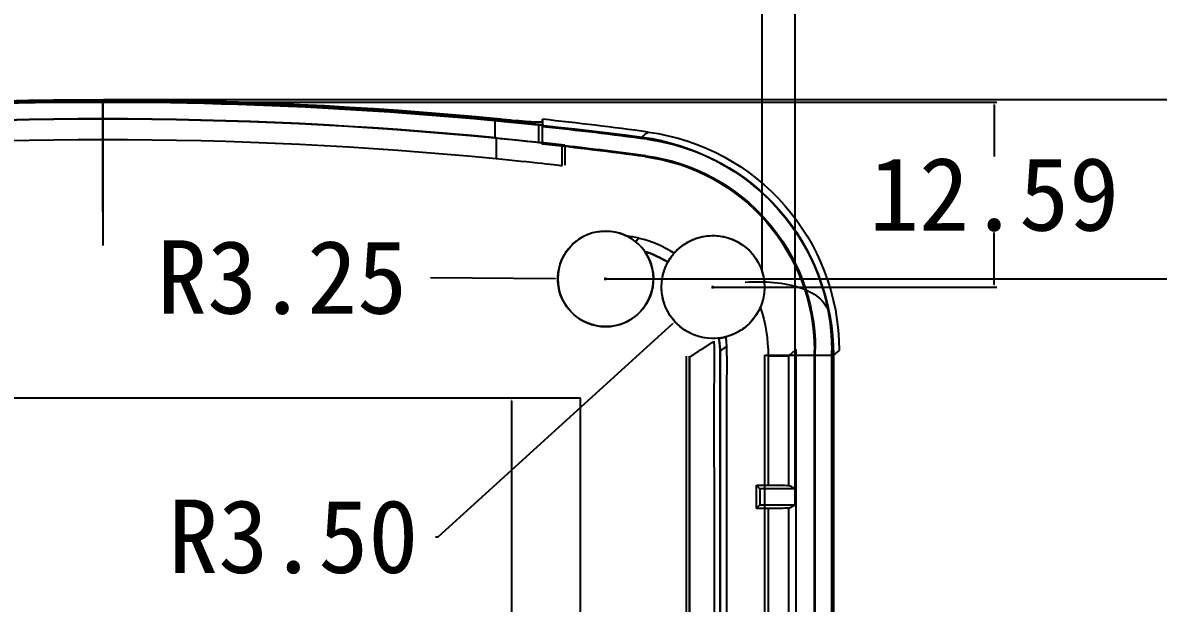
# Model space of a CAD drawing. Header units: inches. Extents: x -850 to 339, y -315 to 884.
# Drawn here: x -675.7 to -598.4, y 583.1 to 622.6 of the extents above; entities that cross this region are included whole.
import ezdxf

# ---------------------------------------------------------------- set-up
doc = ezdxf.new("R2010")
doc.units = ezdxf.units.IN
doc.header["$MEASUREMENT"] = 0
for name, color, linetype, true_color in [('AUXIL$14', 7, 'Continuous', 0xffffff), ('AUXIL$9', 7, 'Continuous', 0xffffff), ('ORTHO$2', 7, 'Continuous', 0xffffff), ('ORTHO$5', 7, 'Continuous', 0xffffff), ('ORTHO$6', 7, 'Continuous', 0xffffff), ('ORTHO$7', 7, 'Continuous', 0xffffff)]:
    doc.layers.add(name, color=color, linetype=linetype, true_color=true_color)
for name, color, linetype in [('VE001I421$0000000000011', 255, 'Continuous'), ('VE001I424$0000000000011', 255, 'Continuous'), ('VE001I445$1000000100011', 255, 'Continuous'), ('VE200I1006$1100111110011', 255, 'Continuous'), ('VE200I1007$1000000100011', 255, 'Continuous'), ('VE200I1011$1000000100011', 255, 'Continuous'), ('VE200I1014$0000000000011', 255, 'Continuous'), ('VE200I1031$0000000000011', 255, 'Continuous'), ('VE200I1032$1000000100011', 255, 'Continuous'), ('VE200I1048$0000000000011', 255, 'Continuous'), ('VE200I1053$0000000000011', 255, 'Continuous'), ('VE200I1061$0000000000011', 255, 'Continuous'), ('VE200I1062$0000000000011', 255, 'Continuous'), ('VE200I1063$0000000000011', 255, 'Continuous'), ('VE200I1086$0000000000011', 255, 'Continuous'), ('VE200I1088$0000000000011', 255, 'Continuous'), ('VE200I1089$0000000000011', 255, 'Continuous'), ('VE200I1097$1100101110011', 255, 'Continuous'), ('VE200I1113$0100101010011', 255, 'Continuous'), ('VE200I1114$0100111010011', 255, 'Continuous'), ('VE200I1116$0000000000011', 255, 'Continuous'), ('VE200I1117$0100111010011', 255, 'Continuous'), ('VE200I1118$0100101010011', 255, 'Continuous'), ('VE200I1119$0100111010011', 255, 'Continuous'), ('VE200I1129$0000000000011', 255, 'Continuous'), ('VE200I1130$0000000000011', 255, 'Continuous'), ('VE200I1131$0000000000011', 255, 'Continuous'), ('VE200I1132$0000000000011', 255, 'Continuous'), ('VE200I1133$0000000000011', 255, 'Continuous'), ('VE200I1134$0000000000011', 255, 'Continuous'), ('VE200I1135$0000000000011', 255, 'Continuous'), ('VE200I1136$0000000000011', 255, 'Continuous'), ('VE200I1188$0000000000011', 255, 'Continuous'), ('VE200I1189$0000000000011', 255, 'Continuous'), ('VE200I1190$0100111010011', 255, 'Continuous'), ('VE200I1191$0100111010011', 255, 'Continuous'), ('VE200I1194$0000000000011', 255, 'Continuous'), ('VE200I1195$0000000000011', 255, 'Continuous'), ('VE200I1200$1101111110011', 255, 'Continuous'), ('VE200I1201$0000000000011', 255, 'Continuous'), ('VE200I1202$1100111110011', 255, 'Continuous'), ('VE200I1203$0000000000011', 255, 'Continuous'), ('VE200I1204$0000000000011', 255, 'Continuous'), ('VE200I1205$1100111110011', 255, 'Continuous'), ('VE200I1206$0100101010011', 255, 'Continuous'), ('VE200I1207$0101111010011', 255, 'Continuous'), ('VE200I1211$0000000000011', 255, 'Continuous'), ('VE200I1212$0100101010011', 255, 'Continuous'), ('VE200I1217$0100101010011', 255, 'Continuous'), ('VE200I1218$0100111010011', 255, 'Continuous'), ('VE200I1222$0100101010011', 255, 'Continuous'), ('VE200I1223$0000000000011', 255, 'Continuous'), ('VE200I1225$0111100001111', 255, 'Continuous'), ('VE200I1226$0110101011111', 255, 'Continuous'), ('VE200I1227$0101111010011', 255, 'Continuous'), ('VE200I1228$0100101010011', 255, 'Continuous'), ('VE200I1229$0100101010011', 255, 'Continuous'), ('VE200I1237$0100111010011', 255, 'Continuous'), ('VE200I1433$0000000000011', 255, 'Continuous'), ('VE200I1434$0000000000011', 255, 'Continuous'), ('VE200I1435$0000000000011', 255, 'Continuous'), ('VE200I1436$0000000000011', 255, 'Continuous'), ('VE200I1437$0000000000011', 255, 'Continuous'), ('VE200I1438$0000000000011', 255, 'Continuous'), ('VE200I1439$0000000000011', 255, 'Continuous'), ('VE200I1440$0000000000011', 255, 'Continuous'), ('VE200I1441$0000000000011', 255, 'Continuous'), ('VE200I1442$0000000000011', 255, 'Continuous'), ('VE200I480$0000000000011', 255, 'Continuous'), ('VE200I481$0000000000011', 255, 'Continuous'), ('VE200I482$0000000000011', 255, 'Continuous'), ('VE200I483$0000000000011', 255, 'Continuous'), ('VE200I484$0000000000011', 255, 'Continuous'), ('VE200I533$0000000000011', 255, 'Continuous'), ('VE200I534$0000000000011', 255, 'Continuous'), ('VE200I535$0000000000011', 255, 'Continuous'), ('VE200I536$0000000000011', 255, 'Continuous'), ('VE200I537$0000000000011', 255, 'Continuous'), ('VE200I540$0000000000011', 255, 'Continuous'), ('VE200I599$1100101110011', 255, 'Continuous'), ('VE200I655$0000000000011', 255, 'Continuous'), ('VE200I656$0000000000011', 255, 'Continuous'), ('VE200I657$1100111110011', 255, 'Continuous'), ('VE200I675$0000000000011', 255, 'Continuous'), ('VE200I676$0000000000011', 255, 'Continuous'), ('VE200I677$0000000000011', 255, 'Continuous'), ('VE200I678$0100111010011', 255, 'Continuous'), ('VE200I803$0000000000011', 255, 'Continuous'), ('VE200I804$0000000000011', 255, 'Continuous'), ('VE200I806$0000000000011', 255, 'Continuous'), ('VE200I809$0000000000011', 255, 'Continuous'), ('VE200I825$0000000000011', 255, 'Continuous'), ('VE200I826$0000000000011', 255, 'Continuous'), ('VE200I827$0000000000011', 255, 'Continuous'), ('VE200I828$0000000000011', 255, 'Continuous'), ('VE200I829$0000000000011', 255, 'Continuous'), ('VE200I830$0000000000011', 255, 'Continuous'), ('VE200I831$0000000000011', 255, 'Continuous'), ('VE200I832$0000000000011', 255, 'Continuous'), ('VE200I833$0000000000011', 255, 'Continuous'), ('VE200I836$0000000000011', 255, 'Continuous'), ('VE200I838$0000000000011', 255, 'Continuous'), ('VE200I839$0000000000011', 255, 'Continuous'), ('VE200I840$0000000000011', 255, 'Continuous'), ('VE200I841$0000000000011', 255, 'Continuous'), ('VE200I842$0000000000011', 255, 'Continuous'), ('VE200I852$0100101010011', 255, 'Continuous'), ('VE200I853$0100111010011', 255, 'Continuous'), ('VE200I855$0000000000011', 255, 'Continuous'), ('VE200I856$0100111010011', 255, 'Continuous'), ('VE200I857$0100111010011', 255, 'Continuous'), ('VE200I858$0100111010011', 255, 'Continuous'), ('VE200I859$0100101010011', 255, 'Continuous'), ('VE200I860$0100111010011', 255, 'Continuous'), ('VE200I881$0000000000011', 255, 'Continuous'), ('VE200I883$0000000000011', 255, 'Continuous'), ('VE200I884$0100111010011', 255, 'Continuous'), ('VE200I905$0000000000011', 255, 'Continuous'), ('VE200I956$1101111110011', 255, 'Continuous'), ('VE200I957$1100111110011', 255, 'Continuous'), ('VE200I958$1100111110011', 255, 'Continuous'), ('VE200I959$1100111110011', 255, 'Continuous'), ('VE200I963$1100111110011', 255, 'Continuous'), ('VE200I964$1100101110011', 255, 'Continuous'), ('VE200I995$1000000100011', 255, 'Continuous')]:
    doc.layers.add(name, color=color, linetype=linetype)
doc.dimstyles.get("Standard").update_dxf_attribs({"dimtxt": 5, "dimasz": 0.18, "dimexe": 0.18, "dimexo": 0.0625, "dimgap": 0.09, "dimtad": 0, "dimtih": 1, "dimtoh": 1, "dimzin": 0, "dimdsep": 46, "dimtxsty": 'Standard', "dimcen": 0.09, "dimclrt": 3, "dimadec": 0, "dimazin": 0, "dimtfac": 1, "dimtofl": 0, "dimtmove": 0, "dimatfit": 3, "dimfxl": 0, "dimtolj": 1, "dimtzin": 0, "dimarcsym": 0})

# ---------------------------------------------------------------- blocks, each defined once
blk = doc.blocks.new('*D47')
at = {"color": 0, "lineweight": -2}
for p, q in [((-670.263, 597.056), (-744.558, 597.056)), ((-744.378, 596.876), (-744.378, 574.746)), ((-744.378, 547.436), (-744.378, 569.566)), ((-670.263, 547.256), (-744.558, 547.256))]:
    blk.add_line(p, q, dxfattribs=at)
at = {"color": 0}
for points in [[(-744.408, 596.876), (-744.348, 596.876), (-744.378, 597.056)], [(-744.408, 547.436), (-744.348, 547.436), (-744.378, 547.256)]]:
    blk.add_solid(points, dxfattribs=at)
at = {"layer": 'Defpoints', "color": 0}
for p in [(-670.2, 597.056, 11.1), (-744.378, 547.256), (-670.2, 547.256, 11.1)]:
    blk.add_point(p, dxfattribs=at)
at = {"color": 3, "insert": (-744.378, 572.156), "char_height": 5, "attachment_point": 5}
blk.add_mtext('\\A1;49.80', dxfattribs=at)
blk = doc.blocks.new('*D46')
at = {"color": 0, "lineweight": -2}
for p, q in [((-637.763, 597.056), (-642.583, 597.056)), ((-642.403, 596.876), (-642.403, 574.746)), ((-642.403, 547.436), (-642.403, 569.566)), ((-637.763, 547.256), (-642.583, 547.256))]:
    blk.add_line(p, q, dxfattribs=at)
at = {"color": 0}
for points in [[(-642.433, 596.876), (-642.373, 596.876), (-642.403, 597.056)], [(-642.433, 547.436), (-642.373, 547.436), (-642.403, 547.256)]]:
    blk.add_solid(points, dxfattribs=at)
at = {"layer": 'Defpoints', "color": 0}
for p in [(-637.7, 597.056, 11.1), (-642.403, 547.256), (-637.7, 547.256, 11.1)]:
    blk.add_point(p, dxfattribs=at)
at = {"color": 3, "insert": (-642.403, 572.156), "char_height": 5, "attachment_point": 5}
blk.add_mtext('\\A1;49.80', dxfattribs=at)
blk = doc.blocks.new('*D52')
at = {"color": 0, "lineweight": -2}
for p, q in [((-647.912, 605.268), (-639.43, 605.207)), ((-636.09, 605.182), (-635.91, 605.182)), ((-636, 605.092), (-636, 605.272))]:
    blk.add_line(p, q, dxfattribs=at)
at = {"color": 0}
blk.add_solid([(-639.43, 605.237), (-639.43, 605.177), (-639.25, 605.206)], dxfattribs=at)
at = {"layer": 'Defpoints', "color": 0}
for p in [(-639.25, 605.206), (-636, 605.182)]:
    blk.add_point(p, dxfattribs=at)
at = {"color": 3, "insert": (-658.002, 605.268), "char_height": 5, "attachment_point": 5}
blk.add_mtext('\\A1;R3.25', dxfattribs=at)
blk = doc.blocks.new('*D53')
at = {"color": 0, "lineweight": -2}
for p, q in [((-628.786, 604.627), (-628.606, 604.627)), ((-628.696, 604.537), (-628.696, 604.717)), ((-647.39, 587.625), (-631.419, 602.151)), ((-647.57, 587.625), (-647.39, 587.625))]:
    blk.add_line(p, q, dxfattribs=at)
at = {"color": 0}
blk.add_solid([(-631.439, 602.173), (-631.398, 602.129), (-631.285, 602.272)], dxfattribs=at)
at = {"layer": 'Defpoints', "color": 0}
for p in [(-628.696, 604.627, -4.7), (-631.285, 602.272, -4.7)]:
    blk.add_point(p, dxfattribs=at)
at = {"color": 3, "insert": (-657.243, 587.625), "char_height": 5, "attachment_point": 5}
blk.add_mtext('\\A1;R3.50', dxfattribs=at)
blk = doc.blocks.new('*D56')
at = {"color": 0, "lineweight": -2}
for p, q in [((-625.341, 605.687), (-625.341, 630.214)), ((-625.161, 630.034), (-623.286, 630.034)), ((-623.106, 590.962), (-623.106, 630.214)), ((-623.106, 630.034), (-622.926, 630.034))]:
    blk.add_line(p, q, dxfattribs=at)
at = {"color": 0}
for points in [[(-625.161, 630.064), (-625.161, 630.004), (-625.341, 630.034)], [(-623.286, 630.064), (-623.286, 630.004), (-623.106, 630.034)]]:
    blk.add_solid(points, dxfattribs=at)
at = {"layer": 'Defpoints', "color": 0}
for p in [(-623.106, 630.034), (-625.341, 605.624, -4.7), (-623.106, 590.899, -11)]:
    blk.add_point(p, dxfattribs=at)
at = {"color": 3, "insert": (-615.336, 630.034), "char_height": 5, "attachment_point": 5}
blk.add_mtext('\\A1;2.24', dxfattribs=at)
blk = doc.blocks.new('*D58')
at = {"color": 0, "lineweight": -2}
for p, q in [((-671.289, 617.215), (-609.392, 617.215)), ((-609.572, 617.035), (-609.572, 613.511)), ((-609.572, 604.807), (-609.572, 608.331)), ((-628.724, 604.627), (-609.392, 604.627))]:
    blk.add_line(p, q, dxfattribs=at)
at = {"color": 0}
for points in [[(-609.602, 617.035), (-609.542, 617.035), (-609.572, 617.215)], [(-609.602, 604.807), (-609.542, 604.807), (-609.572, 604.627)]]:
    blk.add_solid(points, dxfattribs=at)
at = {"layer": 'Defpoints', "color": 0}
for p in [(-671.352, 617.215, 1.769), (-628.786, 604.627), (-609.572, 604.627)]:
    blk.add_point(p, dxfattribs=at)
at = {"color": 3, "insert": (-609.572, 610.921), "char_height": 5, "attachment_point": 5}
blk.add_mtext('\\A1;12.59', dxfattribs=at)
blk = doc.blocks.new('*D59')
at = {"color": 0, "lineweight": -2}
for p, q in [((-670.138, 617.38), (-570.685, 617.38)), ((-570.865, 617.2), (-570.865, 613.871)), ((-570.865, 605.362), (-570.865, 608.691)), ((-636.028, 605.182), (-570.685, 605.182))]:
    blk.add_line(p, q, dxfattribs=at)
at = {"color": 0}
for points in [[(-570.895, 617.2), (-570.835, 617.2), (-570.865, 617.38)], [(-570.895, 605.362), (-570.835, 605.362), (-570.865, 605.182)]]:
    blk.add_solid(points, dxfattribs=at)
at = {"layer": 'Defpoints', "color": 0}
for p in [(-670.2, 617.38, -2.8), (-570.865, 617.38), (-636.09, 605.182)]:
    blk.add_point(p, dxfattribs=at)
at = {"color": 3, "insert": (-570.865, 611.281), "char_height": 5, "attachment_point": 5}
blk.add_mtext('\\A1;12.20', dxfattribs=at)

msp = doc.modelspace()

# ---------------------------------------------------------------- linework, layer by layer
at = {"layer": 'AUXIL$14', "color": 9}
msp.add_line((-670.2, 612.245, 4.7), (-670.2, 609.741, 4.7), dxfattribs=at)
at = {"layer": 'AUXIL$9', "color": 9}
msp.add_line((-670.2, 612.245, 4.7), (-670.2, 609.741, 4.7), dxfattribs=at)
at = {"layer": 'ORTHO$2', "color": 9}
for p, q in [((-670.2, 617.38, -4.7), (-670.2, 617.221, -0.13)), ((-670.2, 617.268, -23), (-670.2, 617.268, -4.7)), ((-670.2, 616.068, -24.6), (-670.2, 616.068, -23)), ((-670.2, 612.245, 4.7), (-670.2, 609.741, 4.7))]:
    msp.add_line(p, q, dxfattribs=at)
msp.add_open_spline([(-670.2, 617.23, -0.125), (-670.2, 617.199, 0.517), (-670.2, 616.928, 1.746), (-670.2, 615.801, 3.396), (-670.2, 614.113, 4.464), (-670.2, 612.876, 4.692), (-670.2, 612.233, 4.7)], degree=3, knots=[0, 0, 0, 0, 0.240563, 0.500059, 0.759519, 1, 1, 1, 1], dxfattribs=at)
at = {"layer": 'ORTHO$5', "color": 9}
for p, q in [((-670.2, 617.221, -0.13), (-670.2, 617.38, -4.7)), ((-670.2, 617.268, -4.7), (-670.2, 617.268, -23)), ((-670.2, 616.068, -23), (-670.2, 616.068, -24.6)), ((-670.2, 609.741, 4.7), (-670.2, 612.245, 4.7))]:
    msp.add_line(p, q, dxfattribs=at)
msp.add_open_spline([(-670.2, 612.233, 4.7), (-670.2, 612.876, 4.692), (-670.2, 614.113, 4.464), (-670.2, 615.801, 3.396), (-670.2, 616.928, 1.746), (-670.2, 617.199, 0.517), (-670.2, 617.23, -0.125)], degree=3, knots=[0, 0, 0, 0, 0.240481, 0.499941, 0.759437, 1, 1, 1, 1], dxfattribs=at)
at = {"layer": 'ORTHO$6', "color": 9}
for p, q in [((-670.2, 617.38, -4.7), (-670.2, 617.221, -0.13)), ((-670.2, 617.268, -23), (-670.2, 617.268, -4.7)), ((-670.2, 616.068, -24.6), (-670.2, 616.068, -23)), ((-670.2, 612.245, 4.7), (-670.2, 609.741, 4.7))]:
    msp.add_line(p, q, dxfattribs=at)
msp.add_open_spline([(-670.2, 617.23, -0.125), (-670.2, 617.199, 0.517), (-670.2, 616.928, 1.746), (-670.2, 615.801, 3.396), (-670.2, 614.113, 4.464), (-670.2, 612.876, 4.692), (-670.2, 612.233, 4.7)], degree=3, knots=[0, 0, 0, 0, 0.240563, 0.500059, 0.759519, 1, 1, 1, 1], dxfattribs=at)
at = {"layer": 'ORTHO$7', "color": 9}
msp.add_open_spline([(-626.506, 604.958, 3.278), (-625.817, 605.001, 3.224), (-624.477, 604.985, 2.928), (-622.623, 604.643, 1.813), (-621.283, 603.863, 0.183), (-620.852, 603.112, -0.978), (-620.746, 602.682, -1.589)], degree=3, knots=[0, 0, 0, 0, 0.232996, 0.486326, 0.746697, 1, 1, 1, 1], dxfattribs=at)
at = {"layer": 'VE001I421$0000000000011', "color": 21}
msp.add_line((-630.5, 546.14, 0.1), (-630.5, 599.928, 0.1), dxfattribs=at)
at = {"layer": 'VE001I424$0000000000011', "color": 21}
msp.add_line((-630.5, 599.928, 1.8), (-630.5, 599.928, 0.1), dxfattribs=at)
at = {"layer": 'VE001I445$1000000100011', "color": 21}
msp.add_line((-630.5, 546.14, 1.8), (-630.5, 599.928, 1.8), dxfattribs=at)
at = {"layer": 'VE200I1006$1100111110011', "color": 9}
msp.add_open_spline([(-628.86, 544.542, 3.427), (-628.562, 545.706, 3.409), (-628.595, 546.882, 3.411), (-628.615, 549.234, 3.412), (-628.604, 550.409, 3.412), (-628.591, 553.935, 3.411), (-628.6, 556.286, 3.411), (-628.601, 563.338, 3.411), (-628.599, 568.039, 3.411), (-628.6, 577.442, 3.411), (-628.6, 582.143, 3.411), (-628.601, 589.196, 3.411), (-628.601, 591.546, 3.411), (-628.611, 595.072, 3.412), (-628.614, 596.248, 3.412), (-628.608, 598.598, 3.412), (-628.547, 599.774, 3.408), (-628.615, 600.949, 3.412)], degree=3, knots=[0, 0, 0, 0, 0.0625, 0.0625, 0.125, 0.125, 0.25, 0.25, 0.5, 0.5, 0.75, 0.75, 0.875, 0.875, 0.9375, 0.9375, 1, 1, 1, 1], dxfattribs=at)
at = {"layer": 'VE200I1007$1000000100011', "color": 9}
msp.add_open_spline([(-630.3, 599.864, 1.486), (-630.3, 590.93, 1.527), (-630.3, 581.996, 1.49), (-630.3, 568.595, 1.493), (-630.3, 564.128, 1.493), (-630.3, 557.427, 1.492), (-630.3, 555.194, 1.492), (-630.3, 550.726, 1.489), (-630.3, 548.493, 1.529), (-630.3, 546.26, 1.464)], degree=3, knots=[0, 0, 0, 0, 0.5, 0.5, 0.75, 0.75, 0.875, 0.875, 1, 1, 1, 1], dxfattribs=at)
at = {"layer": 'VE200I1011$1000000100011', "color": 9}
msp.add_rational_spline([(-630.3, 599.864, 1.486), (-630.289, 599.871, 1.499), (-630.267, 599.885, 1.524), (-630.233, 599.907, 1.562), (-629.687, 600.259, 2.186), (-629.148, 600.606, 2.803), (-628.615, 600.949, 3.412)], [1.01307076881, 1.01298299947, 1.012808846, 1.01254760644, 1.00827847397, 1.00409594936, 1.00000003261], degree=3, knots=[0, 0, 0, 0, 0.020307, 0.040182, 0.060057, 1, 1, 1, 1], dxfattribs=at)
at = {"layer": 'VE200I1014$0000000000011', "color": 9}
msp.add_line((-630.3, 546.14, 0.1), (-630.3, 599.928, 0.1), dxfattribs=at)
at = {"layer": 'VE200I1031$0000000000011', "color": 9}
msp.add_line((-630.3, 599.928, 0.1), (-630.3, 599.928, 1.486), dxfattribs=at)
at = {"layer": 'VE200I1032$1000000100011', "color": 9}
msp.add_open_spline([(-630.3, 599.864, 1.486), (-630.3, 599.928, 1.486)], degree=1, dxfattribs=at)
at = {"layer": 'VE200I1048$0000000000011', "color": 9}
msp.add_open_spline([(-670.2, 610.776, 2.7), (-670.2, 610.364, 2.117), (-670.2, 609.955, 1.539), (-670.2, 609.548, 0.964)], degree=3, dxfattribs=at)
at = {"layer": 'VE200I1053$0000000000011', "color": 9}
msp.add_open_spline([(-628.208, 600.277, 0.84), (-628.059, 600.383, 1.011), (-627.909, 600.49, 1.183), (-627.758, 600.597, 1.356)], degree=3, dxfattribs=at)
at = {"layer": 'VE200I1061$0000000000011', "color": 9}
msp.add_open_spline([(-628.2, 599.928, 0.843), (-628.2, 597.687, 0.819), (-628.2, 595.446, 0.848), (-628.2, 590.963, 0.844), (-628.2, 588.722, 0.843), (-628.2, 581.999, 0.843), (-628.2, 577.516, 0.843), (-628.2, 568.552, 0.843), (-628.2, 564.069, 0.843), (-628.2, 557.346, 0.843), (-628.2, 555.105, 0.84), (-628.2, 551.743, 0.844), (-628.2, 550.622, 0.848), (-628.2, 548.381, 0.844), (-628.2, 547.26, 0.818), (-628.2, 546.14, 0.896)], degree=3, knots=[0, 0, 0, 0, 0.125, 0.125, 0.25, 0.25, 0.5, 0.5, 0.75, 0.75, 0.875, 0.875, 0.9375, 0.9375, 1, 1, 1, 1], dxfattribs=at)
at = {"layer": 'VE200I1062$0000000000011', "color": 9}
msp.add_line((-628.2, 546.14, -1.9), (-628.2, 599.928, -1.9), dxfattribs=at)
at = {"layer": 'VE200I1063$0000000000011', "color": 9}
msp.add_line((-628.2, 599.928, -1.9), (-628.2, 599.928, 0.843), dxfattribs=at)
at = {"layer": 'VE200I1086$0000000000011', "color": 9}
msp.add_line((-637.7, 597.056, 0.1), (-702.7, 597.056, 0.1), dxfattribs=at)
at = {"layer": 'VE200I1088$0000000000011', "color": 9}
msp.add_line((-637.7, 547.256, 0.1), (-637.7, 597.056, 0.1), dxfattribs=at)
at = {"layer": 'VE200I1089$0000000000011', "color": 9}
msp.add_line((-637.7, 597.056, 0.1), (-637.7, 597.056, -1.9), dxfattribs=at)
at = {"layer": 'VE200I1097$1100101110011', "color": 9, "extrusion": (0, 1, 0)}
msp.add_arc((625.494, -1.8, 599.984), 5, 93.8424, 178, dxfattribs=at)
at = {"layer": 'VE200I1113$0100101010011', "color": 9}
msp.add_line((-620.601, 539.821, -13), (-620.601, 600.331, -13), dxfattribs=at)
at = {"layer": 'VE200I1114$0100111010011', "color": 9}
msp.add_line((-620.601, 600.331, -13), (-620.618, 600.316, -12.5), dxfattribs=at)
at = {"layer": 'VE200I1116$0000000000011', "color": 9, "extrusion": (0, 0, -1)}
msp.add_ellipse((-635.127, 600.301, -12.5), major_axis=(-10.926, -9.557), ratio=0.998926, start_param=2.42343, end_param=3.8597, dxfattribs=at)
at = {"layer": 'VE200I1117$0100111010011', "color": 9}
msp.add_arc((-670.2, 338.949, -13), 278.221, 82.34991, 83.8306, dxfattribs=at)
at = {"layer": 'VE200I1118$0100101010011', "color": 9}
msp.add_line((-640.3, 615.559, -13), (-640.283, 615.539, -12.5), dxfattribs=at)
at = {"layer": 'VE200I1119$0100111010011', "color": 9}
msp.add_open_spline([(-633.181, 614.678, -12.5), (-633.175, 614.684, -12.667), (-633.169, 614.689, -12.833), (-633.163, 614.694, -13)], degree=3, dxfattribs=at)
at = {"layer": 'VE200I1129$0000000000011', "color": 9}
msp.add_circle((-628.696, 604.627, -6.6), 3.5, dxfattribs=at)
at = {"layer": 'VE200I1130$0000000000011', "color": 9, "extrusion": (0, 0, -1)}
msp.add_arc((628.696, 604.627, 1.9), 3.5, 263.5072, 28.78013, dxfattribs=at)
at = {"layer": 'VE200I1131$0000000000011', "color": 9}
msp.add_open_spline([(-631.333, 606.929, 1.572), (-631.075, 607.224, 1.557), (-630.762, 607.479, 1.539), (-630.421, 607.672, 1.518), (-630.08, 607.865, 1.498), (-629.702, 608.002, 1.475), (-629.316, 608.072, 1.452), (-629.177, 608.097, 1.443), (-629.035, 608.113, 1.434), (-628.894, 608.121, 1.426)], degree=3, knots=[0, 0, 0, 0, 0.42416, 0.42416, 0.42416, 0.848285, 0.848285, 0.848285, 1, 1, 1, 1], dxfattribs=at)
at = {"layer": 'VE200I1132$0000000000011', "color": 9}
msp.add_open_spline([(-628.894, 608.121, 1.426), (-628.582, 608.139, 1.406), (-628.268, 608.114, 1.344), (-627.973, 608.051, 1.263), (-627.583, 607.969, 1.157), (-627.213, 607.821, 1.016), (-626.88, 607.619, 0.881), (-626.594, 607.445, 0.766), (-626.326, 607.226, 0.65), (-626.093, 606.967, 0.584), (-625.922, 606.776, 0.536), (-625.766, 606.559, 0.519), (-625.639, 606.331, 0.539), (-625.513, 606.105, 0.56), (-625.413, 605.866, 0.614), (-625.341, 605.624, 0.678), (-625.226, 605.236, 0.781), (-625.179, 604.829, 0.91), (-625.202, 604.424, 1.013), (-625.221, 604.097, 1.096), (-625.288, 603.763, 1.165), (-625.402, 603.445, 1.194), (-625.426, 603.378, 1.2), (-625.452, 603.311, 1.204), (-625.481, 603.245, 1.206)], degree=3, knots=[0, 0, 0, 0, 0.128724, 0.128724, 0.128724, 0.298775, 0.298775, 0.298775, 0.444976, 0.444976, 0.444976, 0.552433, 0.552433, 0.552433, 0.659019, 0.659019, 0.659019, 0.831386, 0.831386, 0.831386, 0.970793, 0.970793, 0.970793, 1, 1, 1, 1], dxfattribs=at)
at = {"layer": 'VE200I1133$0000000000011', "color": 9}
msp.add_open_spline([(-625.481, 603.245, 1.206), (-625.635, 602.885, 1.217), (-625.854, 602.547, 1.231), (-626.119, 602.258, 1.249), (-626.384, 601.97, 1.266), (-626.703, 601.724, 1.287), (-627.048, 601.54, 1.309), (-627.287, 601.412, 1.325), (-627.543, 601.311, 1.341), (-627.806, 601.242, 1.358)], degree=3, knots=[0, 0, 0, 0, 0.371962, 0.371962, 0.371962, 0.743884, 0.743884, 0.743884, 1, 1, 1, 1], dxfattribs=at)
at = {"layer": 'VE200I1134$0000000000011', "color": 9, "extrusion": (0, 0, -1)}
msp.add_arc((636, 605.182, 1.9), 3.25, 145.00307, 52.17883, dxfattribs=at)
at = {"layer": 'VE200I1135$0000000000011', "color": 9}
msp.add_open_spline([(-636.506, 608.393, 1.852), (-636.146, 608.45, 1.834), (-635.771, 608.445, 1.815), (-635.413, 608.379, 1.796), (-635.13, 608.327, 1.782), (-634.851, 608.236, 1.767), (-634.591, 608.111, 1.753)], degree=3, knots=[0, 0, 0, 0, 0.559597, 0.559597, 0.559597, 1, 1, 1, 1], dxfattribs=at)
at = {"layer": 'VE200I1136$0000000000011', "color": 9, "extrusion": (0, 0, -1)}
msp.add_circle((636, 605.182, 10.3), 3.25, dxfattribs=at)
at = {"layer": 'VE200I1188$0000000000011', "color": 9}
msp.add_line((-640.3, 615.657, -7.8), (-640.3, 615.657, -12.5), dxfattribs=at)
at = {"layer": 'VE200I1189$0000000000011', "color": 9, "extrusion": (0, 0, -1)}
msp.add_arc((670.2, 338.949, 12.5), 278.319, 96.16722, 96.17084, dxfattribs=at)
at = {"layer": 'VE200I1190$0100111010011', "color": 9, "extrusion": (-0.999391, 0, 0.034899)}
msp.add_ellipse((-670.2, 338.949, -869.224), major_axis=(278.319, 0, 7970.017), ratio=0.034899, start_param=1.463095, end_param=1.464055, dxfattribs=at)
at = {"layer": 'VE200I1191$0100111010011', "color": 9}
msp.add_open_spline([(-640.548, 615.684, -20.105), (-640.56, 615.685, -20.439), (-640.629, 615.692, -20.776), (-640.751, 615.705, -21.087), (-640.872, 615.718, -21.399), (-641.048, 615.737, -21.694), (-641.265, 615.76, -21.947), (-641.482, 615.782, -22.202), (-641.746, 615.81, -22.422), (-642.034, 615.839, -22.591), (-642.324, 615.868, -22.76), (-642.647, 615.901, -22.882), (-642.977, 615.933, -22.945), (-643.164, 615.952, -22.982), (-643.356, 615.97, -23), (-643.547, 615.989, -23)], degree=3, knots=[0, 0, 0, 0, 0.218435, 0.218435, 0.218435, 0.43683, 0.43683, 0.43683, 0.655857, 0.655857, 0.655857, 0.876062, 0.876062, 0.876062, 1, 1, 1, 1], dxfattribs=at)
at = {"layer": 'VE200I1194$0000000000011', "color": 9, "extrusion": (0, 0, -1)}
msp.add_arc((670.2, 338.949, 4.7), 278.319, 84.47429, 95.52571, dxfattribs=at)
at = {"layer": 'VE200I1195$0000000000011', "color": 9}
msp.add_open_spline([(-643.4, 615.974, -4.7), (-643.052, 615.941, -4.7), (-642.698, 615.906, -4.761), (-642.369, 615.873, -4.876), (-642.04, 615.84, -4.992), (-641.727, 615.808, -5.167), (-641.455, 615.779, -5.386), (-641.184, 615.751, -5.604), (-640.946, 615.726, -5.873), (-640.762, 615.707, -6.17), (-640.58, 615.687, -6.466), (-640.445, 615.673, -6.797), (-640.371, 615.665, -7.137), (-640.323, 615.66, -7.354), (-640.299, 615.657, -7.578), (-640.298, 615.657, -7.8)], degree=3, knots=[0, 0, 0, 0, 0.216386, 0.216386, 0.216386, 0.432794, 0.432794, 0.432794, 0.648841, 0.648841, 0.648841, 0.863834, 0.863834, 0.863834, 1, 1, 1, 1], dxfattribs=at)
at = {"layer": 'VE200I1200$1101111110011', "color": 9, "extrusion": (0, 0, -1)}
msp.add_arc((670.2, 338.949, 4.7), 278.432, 84.47653, 95.52347, dxfattribs=at)
at = {"layer": 'VE200I1201$0000000000011', "color": 9}
msp.add_open_spline([(-643.4, 616.088, -4.7), (-643.4, 615.974, -4.7)], degree=1, dxfattribs=at)
at = {"layer": 'VE200I1202$1100111110011', "color": 9}
msp.add_open_spline([(-643.4, 616.088, -4.7), (-643.053, 616.054, -4.7), (-642.7, 616.021, -4.76), (-642.371, 615.992, -4.876), (-642.043, 615.963, -4.991), (-641.73, 615.937, -5.165), (-641.458, 615.917, -5.384), (-641.187, 615.896, -5.601), (-640.949, 615.881, -5.869), (-640.766, 615.872, -6.165), (-640.583, 615.863, -6.459), (-640.448, 615.86, -6.789), (-640.373, 615.863, -7.127), (-640.324, 615.866, -7.347), (-640.299, 615.871, -7.574), (-640.298, 615.879, -7.8)], degree=3, knots=[0, 0, 0, 0, 0.216006, 0.216006, 0.216006, 0.432062, 0.432062, 0.432062, 0.647357, 0.647357, 0.647357, 0.861477, 0.861477, 0.861477, 1, 1, 1, 1], dxfattribs=at)
at = {"layer": 'VE200I1203$0000000000011', "color": 9}
msp.add_open_spline([(-640.298, 615.879, -7.8), (-640.298, 615.657, -7.8)], degree=1, dxfattribs=at)
at = {"layer": 'VE200I1204$0000000000011', "color": 9}
msp.add_line((-640.3, 616.044, -12.5), (-640.3, 615.657, -12.5), dxfattribs=at)
at = {"layer": 'VE200I1205$1100111110011', "color": 9}
msp.add_line((-640.3, 615.879, -7.8), (-640.3, 616.044, -12.5), dxfattribs=at)
at = {"layer": 'VE200I1206$0100101010011', "color": 9, "extrusion": (0.999391, 0, -0.034899)}
msp.add_ellipse((-670.2, 338.949, -869.224), major_axis=(-277.119, 0, -7935.653), ratio=0.034899, start_param=1.678002, end_param=1.678545, dxfattribs=at)
at = {"layer": 'VE200I1207$0101111010011', "color": 9}
msp.add_arc((-670.2, 338.949, -24.6), 277.119, 84.46082, 95.53918, dxfattribs=at)
at = {"layer": 'VE200I1211$0000000000011', "color": 9, "extrusion": (0, 0, -1)}
msp.add_arc((670.2, 338.949, 23), 277.119, 84.48068, 95.51932, dxfattribs=at)
at = {"layer": 'VE200I1212$0100101010011', "color": 9}
msp.add_open_spline([(-643.547, 614.783, -23), (-643.209, 614.75, -23), (-642.868, 614.717, -22.942), (-642.55, 614.685, -22.83), (-642.232, 614.653, -22.717), (-641.928, 614.622, -22.549), (-641.665, 614.595, -22.337), (-641.403, 614.568, -22.126), (-641.173, 614.543, -21.866), (-640.995, 614.525, -21.578), (-640.819, 614.506, -21.293), (-640.689, 614.492, -20.972), (-640.616, 614.484, -20.643), (-640.578, 614.48, -20.467), (-640.555, 614.478, -20.286), (-640.548, 614.477, -20.105)], degree=3, knots=[0, 0, 0, 0, 0.221184, 0.221184, 0.221184, 0.44239, 0.44239, 0.44239, 0.663225, 0.663225, 0.663225, 0.882988, 0.882988, 0.882988, 1, 1, 1, 1], dxfattribs=at)
at = {"layer": 'VE200I1217$0100101010011', "color": 9}
msp.add_line((-638.954, 612.894, -20.257), (-638.954, 614.301, -20.257), dxfattribs=at)
at = {"layer": 'VE200I1218$0100111010011', "color": 9, "extrusion": (0.999391, 0, -0.034899)}
msp.add_ellipse((-670.2, 338.949, -915.042), major_axis=(-277.119, 0, -7935.653), ratio=0.034899, start_param=1.683792, end_param=1.684354, dxfattribs=at)
at = {"layer": 'VE200I1222$0100101010011', "color": 9}
msp.add_line((-640.548, 614.477, -20.105), (-640.548, 615.684, -20.105), dxfattribs=at)
at = {"layer": 'VE200I1223$0000000000011', "color": 9}
msp.add_line((-640.283, 615.655, -12.5), (-640.283, 615.539, -12.5), dxfattribs=at)
at = {"layer": 'VE200I1225$0111100001111', "color": 9, "extrusion": (0, 0, -1)}
msp.add_arc((670.2, 338.949, 24.6), 275.722, 84.43265, 95.56735, dxfattribs=at)
at = {"layer": 'VE200I1226$0110101011111', "color": 9}
msp.add_open_spline([(-643.451, 613.37, -24.6), (-642.291, 613.257, -24.6), (-641.158, 613.138, -24.139), (-639.502, 612.957, -22.545), (-638.994, 612.899, -21.422), (-638.954, 612.894, -20.257)], degree=3, knots=[0, 0, 0, 0, 0.5, 0.5, 1, 1, 1, 1], dxfattribs=at)
at = {"layer": 'VE200I1227$0101111010011', "color": 9, "extrusion": (0, 0, -1)}
msp.add_arc((670.2, 338.949, 23), 278.319, 84.50455, 95.49545, dxfattribs=at)
at = {"layer": 'VE200I1228$0100101010011', "color": 9}
msp.add_line((-643.547, 615.989, -23), (-643.547, 614.783, -23), dxfattribs=at)
at = {"layer": 'VE200I1229$0100101010011', "color": 9}
msp.add_line((-643.451, 614.774, -24.6), (-643.451, 613.37, -24.6), dxfattribs=at)
at = {"layer": 'VE200I1237$0100111010011', "color": 9}
msp.add_open_spline([(-643.451, 614.774, -24.6), (-642.291, 614.661, -24.6), (-641.158, 614.543, -24.139), (-639.502, 614.364, -22.545), (-638.994, 614.305, -21.422), (-638.954, 614.301, -20.257)], degree=3, knots=[0, 0, 0, 0, 0.5, 0.5, 1, 1, 1, 1], dxfattribs=at)
at = {"layer": 'VE200I1433$0000000000011', "color": 9}
msp.add_line((-625.747, 589.553, 1.224), (-625.747, 591.146, 1.224), dxfattribs=at)
at = {"layer": 'VE200I1434$0000000000011', "color": 9}
msp.add_line((-625.747, 591.146, 1.224), (-625.5, 590.899, -12.9), dxfattribs=at)
at = {"layer": 'VE200I1435$0000000000011', "color": 9}
msp.add_line((-625.5, 590.899, -12.9), (-625.5, 589.799, -12.9), dxfattribs=at)
at = {"layer": 'VE200I1436$0000000000011', "color": 9, "extrusion": (-1.27194e-13, -0.999848, -0.017452)}
msp.add_ellipse((-625.046, 589.58, -0.326), major_axis=(0, -0.026, 1.5), ratio=0.999848, start_param=4.747296, end_param=6.215601, dxfattribs=at)
at = {"layer": 'VE200I1437$0000000000011', "color": 9, "extrusion": (-1.27194e-13, -0.999848, -0.017452)}
msp.add_ellipse((-670.2, 601.224, -667.429), major_axis=(0, -11.697, 670.129), ratio=0.999848, start_param=6.215601, end_param=6.216801, dxfattribs=at)
at = {"layer": 'VE200I1438$0000000000011', "color": 9}
msp.add_line((-625.747, 589.553, 1.224), (-625.5, 589.799, -12.9), dxfattribs=at)
at = {"layer": 'VE200I1439$0000000000011', "color": 9}
msp.add_line((-625.5, 589.799, -12.9), (-623.106, 589.799, -12.9), dxfattribs=at)
at = {"layer": 'VE200I1440$0000000000011', "color": 9, "extrusion": (-9.25045e-14, 0.999848, -0.017452)}
msp.add_ellipse((-670.2, 579.474, -667.429), major_axis=(0, -11.697, -670.129), ratio=0.999848, start_param=3.207977, end_param=3.209177, dxfattribs=at)
at = {"layer": 'VE200I1441$0000000000011', "color": 9, "extrusion": (-9.25045e-14, 0.999848, -0.017452)}
msp.add_ellipse((-625.046, 591.119, -0.326), major_axis=(0, -0.026, -1.5), ratio=0.999848, start_param=3.209177, end_param=4.677482, dxfattribs=at)
at = {"layer": 'VE200I1442$0000000000011', "color": 9}
msp.add_line((-623.106, 590.899, -12.9), (-625.5, 590.899, -12.9), dxfattribs=at)
at = {"layer": 'VE200I480$0000000000011', "color": 9}
msp.add_open_spline([(-627.919, 544.967, 1.365), (-627.746, 546.114, 1.354), (-627.742, 547.275, 1.354), (-627.759, 549.593, 1.355), (-627.752, 550.752, 1.354), (-627.743, 554.23, 1.354), (-627.748, 556.548, 1.354), (-627.75, 563.504, 1.354), (-627.748, 568.14, 1.354), (-627.749, 577.414, 1.354), (-627.749, 582.051, 1.354), (-627.749, 589.006, 1.354), (-627.75, 591.325, 1.354), (-627.755, 594.802, 1.354), (-627.757, 595.961, 1.355), (-627.754, 598.28, 1.354), (-627.719, 599.439, 1.352), (-627.759, 600.598, 1.355)], degree=3, knots=[0, 0, 0, 0, 0.0625, 0.0625, 0.125, 0.125, 0.25, 0.25, 0.5, 0.5, 0.75, 0.75, 0.875, 0.875, 0.9375, 0.9375, 1, 1, 1, 1], dxfattribs=at)
at = {"layer": 'VE200I481$0000000000011', "color": 9}
msp.add_open_spline([(-627.759, 600.598, 1.355), (-627.763, 600.706, 1.355), (-627.768, 600.813, 1.355), (-627.776, 600.92, 1.356), (-627.784, 601.028, 1.356), (-627.794, 601.135, 1.357), (-627.806, 601.242, 1.358)], degree=3, knots=[0, 0, 0, 0, 0.499653, 0.499653, 0.499653, 1, 1, 1, 1], dxfattribs=at)
at = {"layer": 'VE200I482$0000000000011', "color": 9}
msp.add_open_spline([(-625.481, 603.245, 1.206), (-625.123, 602.172, 1.182), (-624.944, 601.071, 1.17), (-624.944, 599.94, 1.17)], degree=3, dxfattribs=at)
at = {"layer": 'VE200I483$0000000000011', "color": 9}
msp.add_line((-624.944, 599.94, 1.17), (-624.944, 591.145, 1.17), dxfattribs=at)
at = {"layer": 'VE200I484$0000000000011', "color": 9}
msp.add_line((-624.944, 589.554, 1.17), (-624.944, 551.145, 1.17), dxfattribs=at)
at = {"layer": 'VE200I533$0000000000011', "color": 9}
msp.add_line((-623.546, 551.12, -0.274), (-623.546, 589.579, -0.274), dxfattribs=at)
at = {"layer": 'VE200I534$0000000000011', "color": 9}
msp.add_line((-623.546, 589.579, -0.274), (-623.106, 589.799, -12.9), dxfattribs=at)
at = {"layer": 'VE200I535$0000000000011', "color": 9}
msp.add_line((-623.106, 589.799, -12.9), (-623.106, 590.899, -12.9), dxfattribs=at)
at = {"layer": 'VE200I536$0000000000011', "color": 9}
msp.add_line((-623.106, 590.899, -12.9), (-623.546, 591.12, -0.274), dxfattribs=at)
at = {"layer": 'VE200I537$0000000000011', "color": 9}
msp.add_line((-623.546, 591.12, -0.274), (-623.546, 599.94, -0.274), dxfattribs=at)
at = {"layer": 'VE200I540$0000000000011', "color": 9, "extrusion": (0, 1, 0)}
msp.add_arc((625.046, -0.326, 599.94), 1.5, 93.87232, 178.00001, dxfattribs=at)
at = {"layer": 'VE200I599$1100101110011', "color": 9}
msp.add_line((-625.159, 539.897, 3.189), (-625.159, 599.984, 3.189), dxfattribs=at)
at = {"layer": 'VE200I655$0000000000011', "color": 9}
msp.add_line((-620.618, 539.824, -12.5), (-620.618, 600.316, -12.5), dxfattribs=at)
at = {"layer": 'VE200I656$0000000000011', "color": 9}
msp.add_arc((-670.2, 338.949, -12.5), 278.204, 82.35322, 83.82659, dxfattribs=at)
at = {"layer": 'VE200I657$1100111110011', "color": 9, "extrusion": (0, 0, -1)}
msp.add_ellipse((-635.127, 600.301, -12.5), major_axis=(-11.301, -9.888), ratio=0.998925, start_param=2.42364, end_param=3.859901, dxfattribs=at)
at = {"layer": 'VE200I675$0000000000011', "color": 9}
msp.add_line((-621.801, 539.821, -13), (-621.801, 600.33, -13), dxfattribs=at)
at = {"layer": 'VE200I676$0000000000011', "color": 9}
msp.add_arc((-670.2, 338.949, -13), 277.021, 82.35018, 83.80375, dxfattribs=at)
at = {"layer": 'VE200I677$0000000000011', "color": 9}
msp.add_line((-640.3, 614.351, -13), (-640.3, 615.559, -13), dxfattribs=at)
at = {"layer": 'VE200I678$0100111010011', "color": 9, "extrusion": (0, 0, -1)}
msp.add_ellipse((-635.109, 600.316, -13), major_axis=(-10.926, -9.557), ratio=0.998926, start_param=2.423488, end_param=3.8597, dxfattribs=at)
at = {"layer": 'VE200I803$0000000000011', "color": 9}
msp.add_open_spline([(-631.335, 606.926, 1.572), (-632.073, 607.404, 1.615), (-632.872, 607.738, 1.66), (-633.727, 607.94, 1.707)], degree=3, dxfattribs=at)
at = {"layer": 'VE200I804$0000000000011', "color": 9, "extrusion": (-0.108285, -0.749945, 0.652577)}
msp.add_ellipse((-670.2, 30.958, -667.429), major_axis=(109.698, -591.097, -661.089), ratio=0.749945, start_param=2.922698, end_param=2.923992, dxfattribs=at)
at = {"layer": 'VE200I806$0000000000011', "color": 9}
msp.add_line((-637.7, 597.056, -1.9), (-702.7, 597.056, -1.9), dxfattribs=at)
at = {"layer": 'VE200I809$0000000000011', "color": 9}
msp.add_line((-637.7, 547.256, -1.9), (-637.7, 597.056, -1.9), dxfattribs=at)
at = {"layer": 'VE200I825$0000000000011', "color": 9}
msp.add_open_spline([(-633.337, 607.046, 0.831), (-633.509, 607.291, 1.033), (-633.72, 607.52, 1.226), (-633.966, 607.717, 1.402)], degree=3, dxfattribs=at)
at = {"layer": 'VE200I826$0000000000011', "color": 9}
msp.add_open_spline([(-633.965, 607.718, 1.402), (-633.885, 607.792, 1.504), (-633.805, 607.866, 1.605), (-633.725, 607.939, 1.707)], degree=3, dxfattribs=at)
at = {"layer": 'VE200I827$0000000000011', "color": 9}
msp.add_open_spline([(-631.334, 606.927, 1.574), (-631.499, 606.738, 1.315), (-631.643, 606.531, 1.053), (-631.764, 606.313, 0.793)], degree=3, dxfattribs=at)
at = {"layer": 'VE200I828$0000000000011', "color": 9}
msp.add_arc((-635.7, 599.928, -1.9), 7.5, 58.34105, 71.64044, dxfattribs=at)
at = {"layer": 'VE200I829$0000000000011', "color": 9}
msp.add_line((-633.338, 607.046, -1.9), (-633.338, 607.046, 0.83), dxfattribs=at)
at = {"layer": 'VE200I830$0000000000011', "color": 9}
msp.add_open_spline([(-633.338, 607.046, 0.832), (-632.788, 606.864, 0.819), (-632.257, 606.616, 0.804), (-631.764, 606.312, 0.792)], degree=3, dxfattribs=at)
at = {"layer": 'VE200I831$0000000000011', "color": 9}
msp.add_line((-631.764, 606.312, 0.793), (-631.764, 606.312, -1.9), dxfattribs=at)
at = {"layer": 'VE200I832$0000000000011', "color": 9, "extrusion": (-0.108285, -0.749945, 0.652577)}
msp.add_ellipse((-636, 605.182, -1.852), major_axis=(0.464, 3.217, 3.774), ratio=0.652577, start_param=5.750804, end_param=5.978628, dxfattribs=at)
at = {"layer": 'VE200I833$0000000000011', "color": 9}
msp.add_open_spline([(-636.506, 608.393, 1.852), (-636.855, 608.338, 1.743), (-637.179, 608.227, 1.568), (-637.455, 608.088, 1.365), (-637.654, 607.989, 1.219), (-637.833, 607.874, 1.056), (-637.993, 607.75, 0.885)], degree=3, knots=[0, 0, 0, 0, 0.585061, 0.585061, 0.585061, 1, 1, 1, 1], dxfattribs=at)
at = {"layer": 'VE200I836$0000000000011', "color": 9}
msp.add_line((-637.993, 607.75, 0.885), (-637.993, 607.75, -1.9), dxfattribs=at)
at = {"layer": 'VE200I838$0000000000011', "color": 9}
msp.add_open_spline([(-628.3, 601.149, 0.814), (-628.255, 601.155, 0.863), (-628.21, 601.161, 0.913), (-628.165, 601.168, 0.962), (-628.12, 601.175, 1.011), (-628.075, 601.182, 1.061), (-628.03, 601.191, 1.11), (-627.955, 601.206, 1.193), (-627.88, 601.223, 1.275), (-627.806, 601.242, 1.358)], degree=3, knots=[0, 0, 0, 0, 0.271903, 0.271903, 0.271903, 0.543806, 0.543806, 0.543806, 1, 1, 1, 1], dxfattribs=at)
at = {"layer": 'VE200I839$0000000000011', "color": 9}
msp.add_arc((-635.7, 599.928, -1.9), 7.5, 0, 9.37162, dxfattribs=at)
at = {"layer": 'VE200I840$0000000000011', "color": 9}
msp.add_line((-628.3, 601.149, -1.9), (-628.3, 601.149, 0.814), dxfattribs=at)
at = {"layer": 'VE200I841$0000000000011', "color": 9}
msp.add_open_spline([(-628.3, 601.149, 0.814), (-628.277, 601.005, 0.818), (-628.257, 600.861, 0.822), (-628.242, 600.716, 0.827), (-628.234, 600.643, 0.829), (-628.227, 600.57, 0.831), (-628.222, 600.497, 0.833), (-628.216, 600.424, 0.835), (-628.212, 600.351, 0.838), (-628.208, 600.277, 0.84)], degree=3, knots=[0, 0, 0, 0, 0.499197, 0.499197, 0.499197, 0.749491, 0.749491, 0.749491, 1, 1, 1, 1], dxfattribs=at)
at = {"layer": 'VE200I842$0000000000011', "color": 9}
msp.add_open_spline([(-628.208, 600.277, 0.84), (-628.203, 600.161, 0.844), (-628.2, 600.045, 0.845), (-628.2, 599.928, 0.843)], degree=3, dxfattribs=at)
at = {"layer": 'VE200I852$0100101010011', "color": 9}
msp.add_line((-621.742, 539.81, -14.7), (-621.742, 600.382, -14.7), dxfattribs=at)
at = {"layer": 'VE200I853$0100111010011', "color": 9}
msp.add_line((-621.742, 600.382, -14.7), (-621.801, 600.33, -13), dxfattribs=at)
at = {"layer": 'VE200I855$0000000000011', "color": 9, "extrusion": (0, 0, -1)}
msp.add_ellipse((-635.109, 600.316, -13), major_axis=(-10.022, -8.765), ratio=0.998926, start_param=2.423407, end_param=3.859624, dxfattribs=at)
at = {"layer": 'VE200I856$0100111010011', "color": 9}
msp.add_arc((-670.2, 338.949, -14.7), 277.08, 82.33891, 83.48454, dxfattribs=at)
at = {"layer": 'VE200I857$0100111010011', "color": 9}
msp.add_line((-638.76, 614.239, -14.7), (-638.799, 614.283, -15.823), dxfattribs=at)
at = {"layer": 'VE200I858$0100111010011', "color": 9}
msp.add_arc((-670.2, 338.949, -15.823), 277.119, 83.49363, 83.82647, dxfattribs=at)
at = {"layer": 'VE200I859$0100101010011', "color": 9}
msp.add_open_spline([(-640.399, 614.461, -15.823), (-640.366, 614.424, -14.882), (-640.333, 614.387, -13.941), (-640.3, 614.351, -13)], degree=3, dxfattribs=at)
at = {"layer": 'VE200I860$0100111010011', "color": 9}
msp.add_open_spline([(-633.324, 613.504, -13), (-633.303, 613.521, -13.567), (-633.282, 613.538, -14.133), (-633.262, 613.555, -14.7)], degree=3, dxfattribs=at)
at = {"layer": 'VE200I881$0000000000011', "color": 9}
msp.add_line((-623.043, 539.81, -14.7), (-623.043, 600.381, -14.7), dxfattribs=at)
at = {"layer": 'VE200I883$0000000000011', "color": 9}
msp.add_line((-638.76, 612.93, -14.7), (-638.76, 614.239, -14.7), dxfattribs=at)
at = {"layer": 'VE200I884$0100111010011', "color": 9, "extrusion": (0, 0, -1)}
msp.add_ellipse((-635.05, 600.368, -14.7), major_axis=(-10.022, -8.765), ratio=0.998926, start_param=2.423604, end_param=3.859624, dxfattribs=at)
at = {"layer": 'VE200I905$0000000000011', "color": 9}
msp.add_open_spline([(-623.043, 600.381, -14.7), (-623.085, 600.344, -13.498), (-623.169, 600.271, -11.094), (-623.295, 600.16, -7.487), (-623.42, 600.05, -3.881), (-623.504, 599.977, -1.476), (-623.546, 599.94, -0.274)], degree=3, dxfattribs=at)
at = {"layer": 'VE200I956$1101111110011', "color": 9}
msp.add_open_spline([(-706.869, 614.828, -1.098), (-682.56, 618.014, 0.192), (-657.841, 618.014, 0.192), (-633.532, 614.828, -1.098)], degree=3, dxfattribs=at)
at = {"layer": 'VE200I957$1100111110011', "color": 9}
msp.add_open_spline([(-633.532, 614.828, -1.098), (-633.392, 614.944, -4.899), (-633.253, 615.059, -8.699), (-633.114, 615.174, -12.5)], degree=3, dxfattribs=at)
at = {"layer": 'VE200I958$1100111110011', "color": 9}
msp.add_arc((-670.2, 338.949, -12.5), 278.704, 82.35311, 83.84133, dxfattribs=at)
at = {"layer": 'VE200I959$1100111110011', "color": 9}
msp.add_open_spline([(-633.532, 614.828, -1.098), (-631.748, 614.593, -1.144), (-628.277, 613.463, -1.247), (-622.524, 608.959, -1.463), (-620.489, 603.583, -1.588), (-620.497, 599.984, -1.625)], degree=3, knots=[0, 0, 0, 0, 0.25, 0.5, 1, 1, 1, 1], dxfattribs=at)
at = {"layer": 'VE200I963$1100111110011', "color": 9}
msp.add_open_spline([(-620.118, 600.317, -12.5), (-620.244, 600.206, -8.875), (-620.371, 600.095, -5.25), (-620.497, 599.984, -1.625)], degree=3, dxfattribs=at)
at = {"layer": 'VE200I964$1100101110011', "color": 9}
msp.add_line((-620.497, 599.984, -1.625), (-620.497, 539.897, -1.625), dxfattribs=at)
at = {"layer": 'VE200I995$1000000100011', "color": 9}
msp.add_rational_spline([(-670.2, 609.741, 4.7), (-670.2, 609.004, 3.658), (-670.2, 608.267, 2.615), (-670.2, 607.528, 1.572), (-670.2, 607.501, 1.534), (-670.2, 607.475, 1.496), (-670.2, 607.455, 1.468), (-670.2, 607.448, 1.459)], [1, 1.00409592677, 1.00822993729, 1.01240203154, 1.01255431381, 1.01270520444, 1.01281783206, 1.01285452326], degree=3, knots=[0, 0, 0, 0, 0.955851, 0.964738, 0.973626, 0.991401, 1, 1, 1, 1], dxfattribs=at)

# ---------------------------------------------------------------- dimensions: what is measured, and where the dimension line sits
at = {"color": 1}
dim = msp.add_linear_dim(base=(-623.1056, 630.0345, -1.9), p1=(-625.3412, 605.6243, -6.6), p2=(-623.1056, 590.8993, -12.9), dimstyle='Standard', dxfattribs=at)
dim.commit()
dim.dimension.update_dxf_attribs({"geometry": '*D56', "text_midpoint": (-615.3356, 630.0345, -1.9)})
for base, p1, p2, picture, middle in [((-609.572, 604.627, -1.9), (-671.352, 617.215, -0.131), (-628.786, 604.627, -1.9), '*D58', (-609.572, 610.921, -1.9)), ((-570.865, 617.38, -1.9), (-636.09, 605.182, -1.9), (-670.2, 617.38, -4.7), '*D59', (-570.865, 611.281, -1.9))]:
    dim = msp.add_linear_dim(base=base, p1=p1, p2=p2, angle=90, dimstyle='Standard', dxfattribs=at)
    dim.commit()
    dim.dimension.update_dxf_attribs({"geometry": picture, "text_midpoint": middle})
for center, mpoint, picture, middle in [((-636, 605.182, -1.9), (-639.25, 605.206, -1.9), '*D52', (-647.912, 605.268, -1.9)), ((-628.696, 604.627, -6.6), (-631.285, 602.272, -6.6), '*D53', (-657.243, 587.625, -1.9))]:
    dim = msp.add_radius_dim(center=center, mpoint=mpoint, dimstyle='Standard')
    dim.commit()
    dim.dimension.update_dxf_attribs({"geometry": picture, "text_midpoint": middle, "dimtype": 164})
for base, p1, p2, picture, middle in [((-744.378, 547.256, -13), (-670.2, 597.056, -1.9), (-670.2, 547.256, -1.9), '*D47', (-744.378, 572.156, -13)), ((-642.403, 547.256, -13), (-637.7, 597.056, -1.9), (-637.7, 547.256, -1.9), '*D46', (-642.403, 572.156, -13))]:
    dim = msp.add_linear_dim(base=base, p1=p1, p2=p2, angle=90, dimstyle='Standard')
    dim.commit()
    dim.dimension.update_dxf_attribs({"geometry": picture, "text_midpoint": middle})

doc.saveas('drawing.dxf')
